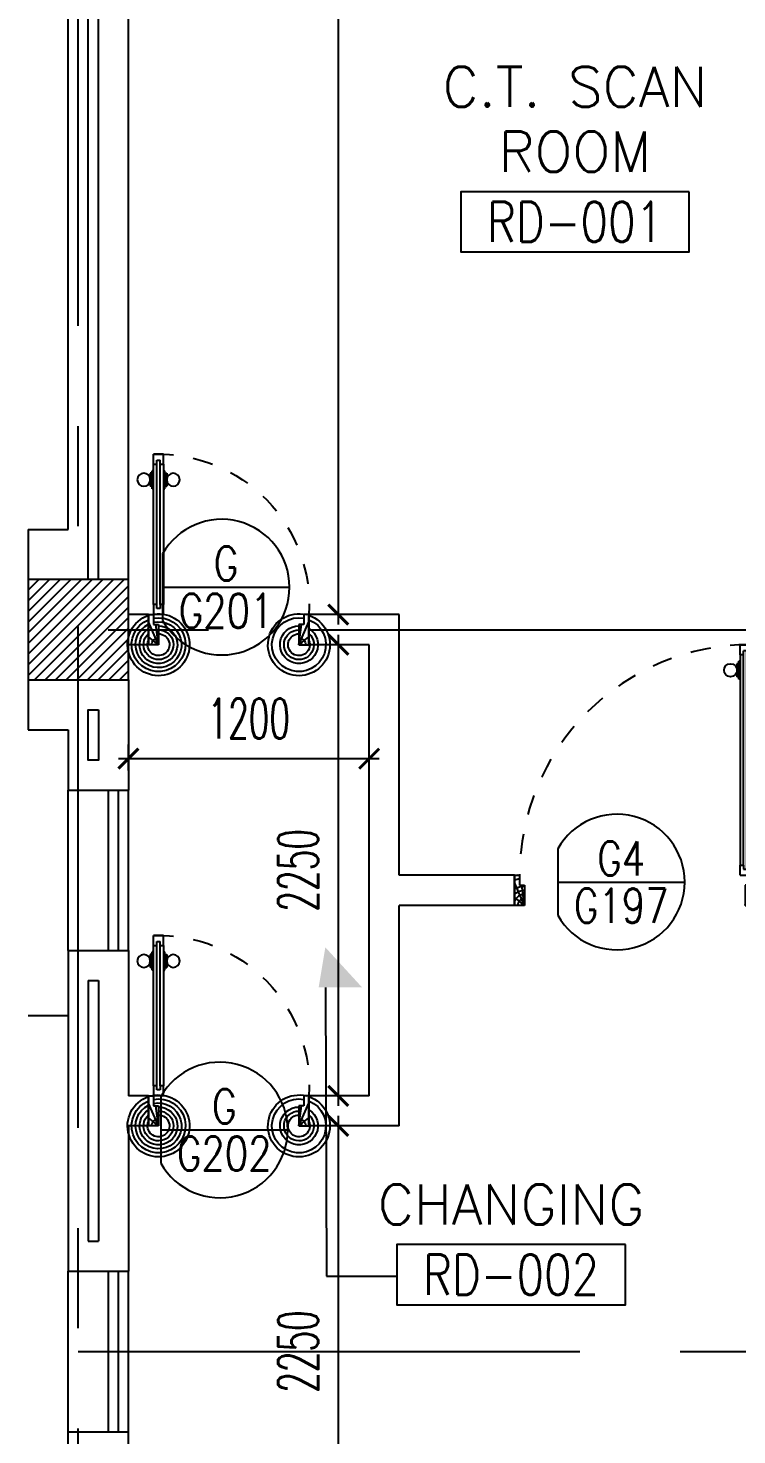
# Model space of a CAD drawing. Extents: x 417819.9 to 417911.9, y 43448 to 43539.2.
# Drawn here: x 417831.21 to 417834.74, y 43514.48 to 43521.49 of the extents above; entities that cross this region are included whole.
import ezdxf
from ezdxf.enums import TextEntityAlignment as Align

# ---------------------------------------------------------------- set-up
doc = ezdxf.new("R2010")
doc.units = 0
doc.header["$MEASUREMENT"] = 0
doc.header["$PDMODE"] = 3
doc.header["$PDSIZE"] = 0.1
doc.linetypes.add('CENTERX2', pattern=[4, 2.5, -0.5, 0.5, -0.5])
doc.linetypes.add('HIDDEN', pattern=[0.375, 0.25, -0.125])
doc.layers.get('0').update_dxf_attribs({"linetype": 'CONTINUOUS'})
doc.layers.get('DEFPOINTS').update_dxf_attribs({"linetype": 'CONTINUOUS'})
for name, color, linetype in [('AX-DIM', 4, 'CONTINUOUS'), ('AXES', 11, 'CENTERX2'), ('COL', 2, 'CONTINUOUS'), ('DIM', 4, 'CONTINUOUS'), ('DOOR', 4, 'CONTINUOUS'), ('DOOR-CR', 2, 'CONTINUOUS'), ('DOOR-NO', 3, 'CONTINUOUS'), ('Handrail', 4, 'CONTINUOUS'), ('HAT', 8, 'CONTINUOUS'), ('INSUL', 7, 'CONTINUOUS'), ('RM-BOX', 2, 'CONTINUOUS'), ('RM-IND', 5, 'CONTINUOUS'), ('RM-NAME', 2, 'CONTINUOUS'), ('RM-NO', 2, 'CONTINUOUS'), ('WALL', 2, 'CONTINUOUS'), ('WIN', 5, 'CONTINUOUS')]:
    doc.layers.add(name, color=color, linetype=linetype)
doc.styles.add('ROMANS', font='ROMANS.shx', dxfattribs={"width": 0.6})
doc.dimstyles.new('STANDARD in', dxfattribs={"dimtxt": 0.2, "dimasz": 0.1, "dimexe": 0.07, "dimexo": 0.05, "dimgap": 0.1, "dimtad": 1, "dimdec": 0, "dimlfac": 1000, "dimzin": 0, "dimdsep": 46, "dimtxsty": 'ROMANS', "dimblk": 'ARCHTICK', "dimcen": 0.05, "dimdle": 0.05, "dimclrd": 4, "dimclre": 4, "dimclrt": 2, "dimadec": 0, "dimazin": 0, "dimtfac": 1, "dimtdec": 0, "dimtmove": 2, "dimatfit": 3, "dimfxl": 0, "dimtolj": 1, "dimtzin": 0, "dimarcsym": 0})

# ---------------------------------------------------------------- blocks, each defined once
blk = doc.blocks.new('_ARCHTICK')
at = {"color": 0, "linetype": 'ByBlock', "const_width": 0.15}
blk.add_lwpolyline([(-0.5, -0.5), (0.5, 0.5)], dxfattribs=at)
blk = doc.blocks.new('*D138')
at = {"layer": 'AX-DIM', "color": 4, "lineweight": -2}
for p, q in [((417821.3052, 43466.5743), (417821.3052, 43525.9943)), ((417831.1566, 43525.9443), (417821.2352, 43525.9443)), ((417831.1566, 43466.6243), (417821.2352, 43466.6243))]:
    blk.add_line(p, q, dxfattribs=at)
at = {"layer": 'DEFPOINTS', "color": 0}
for p in [(417821.3052, 43525.9443), (417831.2066, 43525.9443), (417831.2066, 43466.6243)]:
    blk.add_point(p, dxfattribs=at)
at = {"layer": 'AX-DIM', "color": 4, "lineweight": -2, "xscale": 0.1, "yscale": 0.1, "zscale": 0.1}
for p, rotation in [((417821.3052, 43525.9443), 90), ((417821.3052, 43466.6243), 270)]:
    blk.add_blockref('_ARCHTICK', p, dxfattribs=dict(at, rotation=rotation))
at = {"layer": 'AX-DIM', "color": 2, "insert": (417821.1052, 43496.2843), "char_height": 0.2, "attachment_point": 5, "rotation": 90, "style": 'ROMANS'}
blk.add_mtext('\\A1;59320', dxfattribs=at)
blk = doc.blocks.new('DOOR100')
at = {"layer": 'DOOR', "color": 7, "linetype": 'ByBlock'}
for p, q in [((-75, 1250), (-75, 1300)), ((-75, 1300), (-25, 1300)), ((-25, 1300), (-75, 1300)), ((-58, 1250), (-58, 1270)), ((-42, 1270), (-58, 1270)), ((-42, 1250), (-42, 1270)), ((-25, 1250), (-25, 1300)), ((-91.2, 1205), (-91.2, 1140.2)), ((-82.2, 1205), (-91.2, 1205)), ((-82.2, 1127.6), (-82.2, 1217.6)), ((-75, 1217.6), (-82.2, 1217.6)), ((-82.2, 1205), (-82.2, 1140.2)), ((-58, 1250), (-75, 1250)), ((-25, 1250), (-42, 1250)), ((-25, 1217.6), (-17.8, 1217.6)), ((-17.8, 1127.6), (-17.8, 1217.6)), ((-17.8, 1205), (-17.8, 1140.2)), ((-17.8, 1205), (-8.8, 1205)), ((-8.8, 1205), (-8.8, 1140.2)), ((-82.2, 1140.2), (-91.2, 1140.2)), ((-75, 1127.6), (-82.2, 1127.6)), ((-25, 1127.6), (-17.8, 1127.6)), ((-17.8, 1140.2), (-8.8, 1140.2)), ((-1200, 0), (-1200, 150)), ((-1200, 150), (-1175, 150)), ((-1200, 150), (-1200, 0)), ((-1175, 150), (-1175, 100)), ((-75, 200), (-58, 200)), ((-75, 150), (-75, 200)), ((-75, 150), (-25, 150)), ((-58, 200), (-58, 180)), ((-58, 180), (-42, 180)), ((-42, 200), (-25, 200)), ((-42, 180), (-42, 200)), ((-25, 200), (-25, 150)), ((0, 150), (-25, 150)), ((-25, 150), (-25, 100)), ((0, 0), (0, 150)), ((0, 150), (0, 0)), ((-1150, 0), (-1200, 113.7)), ((-1175, 100), (-1150, 100)), ((-1150, 0), (-1163.4, 100)), ((-1150, 100), (-1150, 0)), ((-50, 0), (0, 113.7)), ((-50, 100), (-50, 0)), ((-50, 0), (-36.6, 100)), ((-25, 100), (-50, 100)), ((-1150, 0), (-1200, 40.1)), ((-1150, 0), (-1200, 0)), ((-50, 0), (0, 40.1)), ((-50, 0), (0, 0))]:
    blk.add_line(p, q, dxfattribs=at)
at = {"layer": 'DOOR', "linetype": 'ByBlock'}
for p, q in [((-75, 1250), (-75, 200)), ((-58, 200), (-58, 1250)), ((-42, 200), (-42, 1250)), ((-25, 200), (-25, 1250))]:
    blk.add_line(p, q, dxfattribs=at)
at = {"layer": 'DOOR', "color": 7, "linetype": 'ByBlock'}
for centre in [(-123.5, 1172.6), (23.5, 1172.6)]:
    blk.add_circle(centre, 32.4, dxfattribs=at)
at = {"layer": 'DOOR', "linetype": 'HIDDEN', "ltscale": 0.5}
blk.add_arc((-25, 150), 1150, 90, 180, dxfattribs=at)
at = {"layer": 'DOOR', "color": 7, "linetype": 'ByBlock'}
for centre, radius, start, end in [((-1150, 0), 154.4, 103.71423, 108.89471), ((-50, 0), 154.4, 71.10529, 76.28577), ((-1150, 0), 134.4, 100.71998, 111.84015), ((-1150, 0), 94.4, 90, 121.98181), ((-1150, 0), 74.4, 90, 132.22357), ((-50, 0), 94.4, 58.01819, 90), ((-50, 0), 74.4, 47.77643, 90), ((-50, 0), 134.4, 68.15985, 79.28002), ((-50, 0), 114.4, 64.08384, 77.37743), ((-1150, 0), 54.4, 90, 156.79262), ((-1150, 0), 34.4, 90, 180), ((-1150, 0), 14.4, 90, 180), ((-50, 0), 54.4, 23.20738, 90), ((-50, 0), 34.4, 0, 90), ((-50, 0), 14.4, 0, 90)]:
    blk.add_arc(centre, radius, start, end, dxfattribs=at)
blk = doc.blocks.new('A$C49F1192B')
at = {"layer": 'DOOR', "color": 0, "linetype": 'ByBlock', "xscale": -1, "rotation": 270}
blk.add_blockref('DOOR100', (0, 1200), dxfattribs=at)
blk = doc.blocks.new('DD1')
at = {"layer": 'DOOR-CR'}
blk.add_line((-316.5, 0), (316.5, 0), dxfattribs=at)
blk.add_lwpolyline([(-316.5, -165.7, 3.820224), (-316.5, 165.7)], format="xyb", close=True, dxfattribs=at)
at = {"layer": 'DOOR-NO', "color": 255, "style": 'ROMANS'}
for tag, width, p in [('G', 0.8, (-21.7, 155.8)), ('0000', 0.7, (-21.7, -135.5))]:
    blk.add_attdef(tag, text='', height=195.5, dxfattribs=dict(at, width=width)).set_placement(p, align=Align.MIDDLE)
blk = doc.blocks.new('A$C09EF76E8')
at = {"layer": 'DOOR', "color": 0, "linetype": 'ByBlock'}
for p, q in [((776.6, 950), (726.6, 950)), ((726.6, 950), (776.6, 950)), ((726.6, 900), (726.6, 950)), ((759.6, 920), (743.6, 920)), ((743.6, 900), (743.6, 920)), ((759.6, 900), (759.6, 920)), ((776.6, 900), (776.6, 950)), ((719.4, 855), (710.4, 855)), ((710.4, 855), (710.4, 790.2)), ((726.6, 867.6), (719.4, 867.6)), ((719.4, 777.6), (719.4, 867.6)), ((719.4, 855), (719.4, 790.2)), ((743.6, 900), (726.6, 900)), ((776.6, 900), (759.6, 900)), ((776.6, 867.6), (783.8, 867.6)), ((783.8, 777.6), (783.8, 867.6)), ((783.8, 855), (792.8, 855)), ((783.8, 855), (783.8, 790.2)), ((792.8, 855), (792.8, 790.2)), ((719.4, 790.2), (710.4, 790.2)), ((726.6, 777.6), (719.4, 777.6)), ((776.6, 777.6), (783.8, 777.6)), ((783.8, 790.2), (792.8, 790.2)), ((1.6, 0), (1.6, 150)), ((1.6, 150), (26.6, 150)), ((1.6, 150), (1.6, 0)), ((26.6, 150), (26.6, 100)), ((726.6, 150), (726.6, 200)), ((726.6, 200), (743.6, 200)), ((726.6, 150), (776.6, 150)), ((743.6, 200), (743.6, 180)), ((743.6, 180), (759.6, 180)), ((759.6, 180), (759.6, 200)), ((759.6, 200), (776.6, 200)), ((776.6, 200), (776.6, 150)), ((776.6, 150), (776.6, 100)), ((801.6, 150), (776.6, 150)), ((801.6, 150), (801.6, 0)), ((26.6, 100), (51.6, 100)), ((51.6, 100), (51.6, 0)), ((776.6, 100), (751.6, 100)), ((751.6, 100), (751.6, 0)), ((51.6, 0), (1.6, 0)), ((751.6, 0), (801.6, 0))]:
    blk.add_line(p, q, dxfattribs=at)
at = {"layer": 'DOOR', "linetype": 'ByBlock'}
for p, q in [((726.6, 900), (726.6, 200)), ((743.6, 200), (743.6, 900)), ((759.6, 200), (759.6, 900)), ((776.6, 200), (776.6, 900)), ((801.6, 0), (801.6, 150))]:
    blk.add_line(p, q, dxfattribs=at)
at = {"layer": 'DOOR', "color": 9, "linetype": 'ByBlock'}
for p, q in [((51.6, 0), (1.6, 113.7)), ((51.6, 0), (38.2, 100)), ((751.6, 0), (801.6, 113.7)), ((751.6, 0), (764.9, 100)), ((51.6, 0), (1.6, 40.1)), ((751.6, 0), (801.6, 40.1))]:
    blk.add_line(p, q, dxfattribs=at)
at = {"layer": 'DOOR', "color": 0, "linetype": 'ByBlock'}
for centre in [(678.1, 822.6), (825.1, 822.6)]:
    blk.add_circle(centre, 32.4, dxfattribs=at)
at = {"layer": 'DOOR', "linetype": 'HIDDEN', "ltscale": 0.5}
blk.add_arc((751.6, 198.8), 751.6, 88.09382, 183.72494, dxfattribs=at)
at = {"layer": 'DOOR', "color": 9, "linetype": 'ByBlock'}
for centre, radius, start, end in [((51.6, 0), 154.4, 103.71423, 108.89471), ((751.6, 0), 154.4, 71.10529, 76.28577), ((51.6, 0), 134.4, 100.71998, 111.84015), ((51.6, 0), 94.4, 90, 121.98181), ((51.6, 0), 74.4, 90, 132.22357), ((751.6, 0), 94.4, 58.01819, 90), ((751.6, 0), 74.4, 47.77643, 90), ((751.6, 0), 134.4, 68.15985, 79.28002), ((751.6, 0), 114.4, 64.08384, 77.37743), ((51.6, 0), 54.4, 90, 156.79262), ((51.6, 0), 34.4, 90, 180), ((51.6, 0), 14.4, 90, 180), ((751.6, 0), 54.4, 23.20738, 90), ((751.6, 0), 34.4, 0, 90), ((751.6, 0), 14.4, 0, 90)]:
    blk.add_arc(centre, radius, start, end, dxfattribs=at)
blk = doc.blocks.new('*X108')
at = {"color": 0}
for p, q in [((24139.2, 62323), (24617.2, 62801)), ((24139.2, 62376), (24564.2, 62801)), ((24139.2, 62429.1), (24511.2, 62801)), ((24139.2, 62482.1), (24458.1, 62801)), ((24139.2, 62535.1), (24405.1, 62801)), ((24139.2, 62588.2), (24352.1, 62801)), ((24139.2, 62641.2), (24299, 62801)), ((24139.2, 62694.2), (24246, 62801)), ((24139.2, 62747.3), (24193, 62801)), ((24170.3, 62301), (24639.2, 62770)), ((24223.3, 62301), (24639.2, 62716.9)), ((24276.3, 62301), (24639.2, 62663.9)), ((24329.4, 62301), (24639.2, 62610.9)), ((24382.4, 62301), (24639.2, 62557.8)), ((24435.4, 62301), (24639.2, 62504.8)), ((24488.5, 62301), (24639.2, 62451.8)), ((24541.5, 62301), (24639.2, 62398.7)), ((24594.5, 62301), (24639.2, 62345.7))]:
    blk.add_line(p, q, dxfattribs=at)
blk = doc.blocks.new('RM1')
at = {"layer": 'RM-BOX'}
blk.add_lwpolyline([(569.9, -200), (-569.9, -200), (-569.9, -500), (569.9, -500)], close=True, dxfattribs=at)
at = {"layer": 'RM-NAME', "style": 'ROMANS'}
for tag, p in [('ROOMNAME1', (0, 323.8)), ('ROOMNAME2', (0, 0))]:
    blk.add_attdef(tag, text='', height=200, dxfattribs=at).set_placement(p, align=Align.MIDDLE)
at = {"layer": 'RM-NO', "style": 'ROMANS', "width": 0.8}
blk.add_attdef('ROOMNO', text='', height=200, dxfattribs=at).set_placement((0, -350), align=Align.MIDDLE)
blk = doc.blocks.new('COL50')
at = {"layer": 'COL'}
blk.add_lwpolyline([(-250, 250), (-250, -250), (250, -250), (250, 250)], close=True, dxfattribs=at)
blk = doc.blocks.new('*D167')
at = {"layer": 'DEFPOINTS', "color": 0}
for p in [(417832.5678, 43525.4443), (417832.7526, 43518.5693), (417832.8316, 43518.5693)]:
    blk.add_point(p, dxfattribs=at)
at = {"layer": 'DIM', "color": 4, "lineweight": -2}
for p, q in [((417832.7526, 43525.4943), (417832.7526, 43518.5193)), ((417832.6178, 43525.4443), (417832.8226, 43525.4443)), ((417832.7816, 43518.5693), (417832.6826, 43518.5693))]:
    blk.add_line(p, q, dxfattribs=at)
at = {"layer": 'DIM', "color": 4, "lineweight": -2, "xscale": 0.1, "yscale": 0.1, "zscale": 0.1}
for p, rotation in [((417832.7526, 43525.4443), 90), ((417832.7526, 43518.5693), 270)]:
    blk.add_blockref('_ARCHTICK', p, dxfattribs=dict(at, rotation=rotation))
at = {"layer": 'DIM', "color": 2, "insert": (417832.5526, 43522.0068), "char_height": 0.2, "attachment_point": 5, "rotation": 90, "style": 'ROMANS'}
blk.add_mtext('\\A1;6875', dxfattribs=at)
blk = doc.blocks.new('*D171')
at = {"layer": 'DEFPOINTS', "color": 0}
for p in [(417832.9066, 43518.4193), (417832.7526, 43516.1693), (417832.9066, 43516.1693)]:
    blk.add_point(p, dxfattribs=at)
at = {"layer": 'DIM', "color": 4, "lineweight": -2}
for p, q in [((417832.7526, 43518.4693), (417832.7526, 43516.1193)), ((417832.8566, 43518.4193), (417832.6826, 43518.4193)), ((417832.8566, 43516.1693), (417832.6826, 43516.1693))]:
    blk.add_line(p, q, dxfattribs=at)
at = {"layer": 'DIM', "color": 4, "lineweight": -2, "xscale": 0.1, "yscale": 0.1, "zscale": 0.1}
for p, rotation in [((417832.7526, 43518.4193), 90), ((417832.7526, 43516.1693), 270)]:
    blk.add_blockref('_ARCHTICK', p, dxfattribs=dict(at, rotation=rotation))
at = {"layer": 'DIM', "color": 2, "insert": (417832.5526, 43517.2943), "char_height": 0.2, "attachment_point": 5, "rotation": 90, "style": 'ROMANS'}
blk.add_mtext('\\A1;2250', dxfattribs=at)
blk = doc.blocks.new('*D172')
at = {"layer": 'DEFPOINTS', "color": 0}
for p in [(417831.7066, 43517.8509), (417831.7066, 43517.7421), (417832.9066, 43517.7421)]:
    blk.add_point(p, dxfattribs=at)
at = {"layer": 'DIM', "color": 4, "lineweight": -2}
for p, q in [((417831.7066, 43517.7921), (417831.7066, 43517.9209)), ((417832.9066, 43517.7921), (417832.9066, 43517.9209)), ((417832.9566, 43517.8509), (417831.6566, 43517.8509))]:
    blk.add_line(p, q, dxfattribs=at)
at = {"layer": 'DIM', "color": 4, "lineweight": -2, "xscale": 0.1, "yscale": 0.1, "zscale": 0.1, "rotation": 180}
blk.add_blockref('_ARCHTICK', (417831.7066, 43517.8509), dxfattribs=at)
at = {"layer": 'DIM', "color": 4, "lineweight": -2, "xscale": 0.1, "yscale": 0.1, "zscale": 0.1}
blk.add_blockref('_ARCHTICK', (417832.9066, 43517.8509), dxfattribs=at)
at = {"layer": 'DIM', "color": 2, "insert": (417832.3066, 43518.0509), "char_height": 0.2, "attachment_point": 5, "style": 'ROMANS'}
blk.add_mtext('\\A1;1200', dxfattribs=at)
blk = doc.blocks.new('*D243')
at = {"layer": 'DEFPOINTS', "color": 0}
for p in [(417832.8316, 43516.0193), (417832.7526, 43513.7693), (417832.8316, 43513.7693)]:
    blk.add_point(p, dxfattribs=at)
at = {"layer": 'DIM', "color": 4, "lineweight": -2}
for p, q in [((417832.7526, 43516.0693), (417832.7526, 43513.7193)), ((417832.7816, 43516.0193), (417832.6826, 43516.0193)), ((417832.7816, 43513.7693), (417832.6826, 43513.7693))]:
    blk.add_line(p, q, dxfattribs=at)
at = {"layer": 'DIM', "color": 4, "lineweight": -2, "xscale": 0.1, "yscale": 0.1, "zscale": 0.1}
for p, rotation in [((417832.7526, 43516.0193), 90), ((417832.7526, 43513.7693), 270)]:
    blk.add_blockref('_ARCHTICK', p, dxfattribs=dict(at, rotation=rotation))
at = {"layer": 'DIM', "color": 2, "insert": (417832.5526, 43514.8943), "char_height": 0.2, "attachment_point": 5, "rotation": 90, "style": 'ROMANS'}
blk.add_mtext('\\A1;2250', dxfattribs=at)

msp = doc.modelspace()

# ---------------------------------------------------------------- linework, layer by layer
at = {"layer": 'AXES'}
for p, q in [((417831.4566, 43460.01), (417831.4566, 43538.4875)), ((417820.6052, 43518.4943), (417889.6966, 43518.4943)), ((417831.4566, 43514.8943), (417889.6966, 43514.8943))]:
    msp.add_line(p, q, dxfattribs=at)
at = {"layer": 'Handrail'}
msp.add_line((417831.2066, 43516.5693), (417831.4066, 43516.5693), dxfattribs=at)
at = {"layer": 'INSUL'}
for p, q in [((417831.5066, 43518.7443), (417831.5066, 43525.4443)), ((417831.5566, 43518.7443), (417831.5566, 43525.4443)), ((417831.5066, 43516.7443), (417831.5066, 43515.4443)), ((417831.5066, 43516.7443), (417831.5566, 43516.7443)), ((417831.5566, 43516.7443), (417831.5566, 43515.4443)), ((417831.5066, 43515.4443), (417831.5566, 43515.4443))]:
    msp.add_line(p, q, dxfattribs=at)
msp.add_lwpolyline([(417831.5566, 43518.0943), (417831.5566, 43517.8443), (417831.5066, 43517.8443), (417831.5066, 43518.0943)], close=True, dxfattribs=at)
at = {"layer": 'RM-IND'}
for p, q in [((417832.6882, 43516.7101), (417832.6932, 43515.2703)), ((417832.6932, 43515.2703), (417833.0443, 43515.2703))]:
    msp.add_line(p, q, dxfattribs=at)
msp.add_solid([(417832.6549, 43516.7101), (417832.8715, 43516.7101), (417832.6882, 43516.9101)], dxfattribs=at)
at = {"layer": 'WALL'}
for p, q in [((417831.7066, 43518.7443), (417831.7066, 43525.4443)), ((417831.4066, 43518.9943), (417831.4066, 43521.9943)), ((417831.2066, 43518.9943), (417831.4066, 43518.9943)), ((417831.2066, 43518.9943), (417831.2066, 43517.9943)), ((417831.8066, 43518.5693), (417831.7066, 43518.5693)), ((417831.8066, 43518.5693), (417831.8066, 43518.4193)), ((417832.6066, 43518.5693), (417832.6066, 43518.4193)), ((417833.0566, 43518.5693), (417832.6066, 43518.5693)), ((417833.0566, 43517.2693), (417833.0566, 43518.5693)), ((417831.8066, 43518.4193), (417831.7066, 43518.4193)), ((417832.9066, 43518.4193), (417832.6066, 43518.4193)), ((417832.9066, 43516.1693), (417832.9066, 43518.4193)), ((417831.7066, 43518.2443), (417831.7066, 43517.6943)), ((417831.2066, 43517.9943), (417831.4066, 43517.9943)), ((417831.4066, 43517.9943), (417831.4066, 43517.6943)), ((417831.4066, 43517.6943), (417831.7066, 43517.6943)), ((417833.6316, 43517.2693), (417833.0566, 43517.2693)), ((417833.6316, 43517.2693), (417833.6316, 43517.1193)), ((417833.6316, 43517.1193), (417833.0566, 43517.1193)), ((417833.0566, 43516.0193), (417833.0566, 43517.1193)), ((417831.4066, 43516.8943), (417831.4066, 43515.2943)), ((417831.4066, 43516.8943), (417831.7066, 43516.8943)), ((417831.7066, 43516.8943), (417831.7066, 43516.1693)), ((417831.8066, 43516.1693), (417831.7066, 43516.1693)), ((417831.8066, 43516.1693), (417831.8066, 43516.0193)), ((417832.6066, 43516.1693), (417832.6066, 43516.0193)), ((417832.9066, 43516.1693), (417832.6066, 43516.1693)), ((417831.7066, 43516.0193), (417831.7066, 43515.2943)), ((417831.8066, 43516.0193), (417831.7066, 43516.0193)), ((417833.0566, 43516.0193), (417832.6066, 43516.0193)), ((417831.4066, 43515.2943), (417831.7066, 43515.2943)), ((417831.4066, 43514.4943), (417831.7066, 43514.4943)), ((417831.4066, 43512.8943), (417831.4066, 43514.4943)), ((417831.7066, 43513.7693), (417831.7066, 43514.4943))]:
    msp.add_line(p, q, dxfattribs=at)
at = {"layer": 'WIN'}
for p, q in [((417831.4066, 43516.8943), (417831.4066, 43517.6943)), ((417831.6066, 43516.8943), (417831.6066, 43517.6943)), ((417831.6566, 43516.8943), (417831.6566, 43517.6943)), ((417831.7066, 43516.8943), (417831.7066, 43517.6943)), ((417831.4066, 43514.4943), (417831.4066, 43515.2943)), ((417831.6066, 43514.4943), (417831.6066, 43515.2943)), ((417831.6566, 43514.4943), (417831.6566, 43515.2943)), ((417831.7066, 43514.4943), (417831.7066, 43515.2943))]:
    msp.add_line(p, q, dxfattribs=at)

# ---------------------------------------------------------------- block references
at = {"layer": 'COL', "xscale": 0.001000000047497451, "yscale": 0.0009999999892897904, "zscale": 0.001}
msp.add_blockref('COL50', (417831.4566, 43518.4943), dxfattribs=at)
at = {"layer": 'DOOR', "color": 0, "xscale": -0.001000000047497451, "yscale": 0.0009999999892897904, "zscale": 0.001}
for p in [(417832.6082, 43518.4193), (417832.6082, 43516.0193)]:
    msp.add_blockref('A$C09EF76E8', p, dxfattribs=at)
at = {"layer": 'DOOR', "color": 0, "xscale": -0.0009999999892897904, "yscale": 0.0009999999892897904, "zscale": 0.001, "rotation": 270}
msp.add_blockref('A$C49F1192B', (417833.6316, 43517.1193), dxfattribs=at)
at = {"layer": 'DOOR-NO'}
ref = msp.add_blockref('DD1', (417832.1933, 43518.7064), dxfattribs=dict(at, xscale=0.001000000047497451, yscale=0.0009999999892897904, zscale=0.001))
ref.add_attrib('G', 'G', dxfattribs={"height": 0.17, "style": 'ROMANS', "width": 0.8}).set_placement((417832.1933, 43518.8243), align=Align.MIDDLE)
ref.add_attrib('000', 'G201', dxfattribs={"height": 0.17, "style": 'ROMANS', "width": 0.8}).set_placement((417832.1933, 43518.5885), align=Align.MIDDLE)
ref = msp.add_blockref('DD1', (417834.1633, 43517.2357), dxfattribs=dict(at, xscale=0.001000000047497451, yscale=0.0009999999892897904, zscale=0.001))
ref.add_attrib('G', 'G4', dxfattribs={"height": 0.17, "style": 'ROMANS', "width": 0.8}).set_placement((417834.1633, 43517.3536), align=Align.MIDDLE)
ref.add_attrib('000', 'G197', dxfattribs={"height": 0.17, "style": 'ROMANS', "width": 0.8}).set_placement((417834.1633, 43517.1178), align=Align.MIDDLE)
ref = msp.add_blockref('DD1', (417832.1842, 43515.9992), dxfattribs=dict(at, xscale=0.001000000047497451, yscale=0.0009999999892897904, zscale=0.001))
ref.add_attrib('G', 'G', dxfattribs={"height": 0.17, "style": 'ROMANS', "width": 0.8}).set_placement((417832.1842, 43516.1171), align=Align.MIDDLE)
ref.add_attrib('000', 'G202', dxfattribs={"height": 0.17, "style": 'ROMANS', "width": 0.8}).set_placement((417832.1842, 43515.8813), align=Align.MIDDLE)
at = {"layer": 'HAT', "xscale": 0.001000000047497451, "yscale": 0.0009999999892897904, "zscale": 0.001}
for p, values in [((417833.9329, 43520.8783), {'ROOMNO': 'RD-001', 'ROOMNAME2': 'ROOM', 'ROOMNAME1': 'C.T. SCAN'}), ((417833.6142, 43515.6275), {'ROOMNO': 'RD-002', 'ROOMNAME2': 'CHANGING'})]:
    msp.add_blockref('RM1', p, dxfattribs=at).add_auto_attribs(values)
msp.add_blockref('*X108', (417807.0674, 43455.9433), dxfattribs=at)

# ---------------------------------------------------------------- dimensions: what is measured, and where the dimension line sits
at = {"layer": 'AX-DIM'}
dim = msp.add_linear_dim(base=(417821.3052, 43525.9443), p1=(417831.2066, 43466.6243), p2=(417831.2066, 43525.9443), angle=90, dimstyle='STANDARD in', dxfattribs=at)
dim.commit()
dim.dimension.update_dxf_attribs({"geometry": '*D138', "text_midpoint": (417821.1052, 43496.2843)})
at = {"layer": 'DIM'}
for base, p1, p2, picture, middle in [((417832.7526, 43518.5693), (417832.5678, 43525.4443), (417832.8316, 43518.5693), '*D167', (417832.5526, 43522.0068)), ((417832.7526, 43516.1693), (417832.9066, 43518.4193), (417832.9066, 43516.1693), '*D171', (417832.5526, 43517.2943)), ((417832.7526, 43513.7693), (417832.8316, 43516.0193), (417832.8316, 43513.7693), '*D243', (417832.5526, 43514.8943))]:
    dim = msp.add_linear_dim(base=base, p1=p1, p2=p2, angle=90, dimstyle='STANDARD in', dxfattribs=at)
    dim.commit()
    dim.dimension.update_dxf_attribs({"geometry": picture, "text_midpoint": middle})
dim = msp.add_linear_dim(base=(417831.7066, 43517.8509), p1=(417832.9066, 43517.7421), p2=(417831.7066, 43517.7421), dimstyle='STANDARD in', dxfattribs=at)
dim.commit()
dim.dimension.update_dxf_attribs({"geometry": '*D172', "text_midpoint": (417832.3066, 43518.0509)})

doc.saveas('drawing.dxf')
